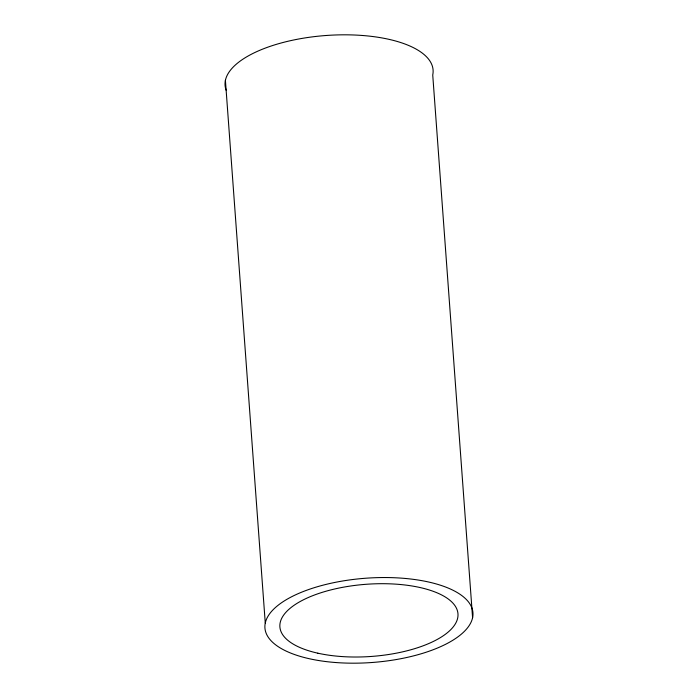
<?xml version="1.0" encoding="UTF-8"?>
<svg xmlns="http://www.w3.org/2000/svg" width="698" height="698" viewBox="0 0 698 698"><rect width="100%" height="100%" fill="white"/><g stroke="black" fill="none" stroke-linecap="round" stroke-linejoin="round"><path stroke-width="1.05" d="M472.59 617.686A104.29 42.255 -4.2 0 0 324.945 584.68A104.29 42.255 -4.2 0 0 309.249 658.711A104.29 42.255 -4.2 0 0 472.59 617.686L432.734 74.974A104.29 42.255 -4.2 0 0 325.757 35.519A104.29 42.255 -4.2 0 0 226.204 90.321M225.41 80.314L265.266 623.026M317.834 653.188A89.283 36.174 -4.2 0 0 457.67 618.07A89.283 36.174 -4.2 0 0 331.271 589.81A89.283 36.174 -4.2 0 0 317.834 653.188"/></g></svg>
